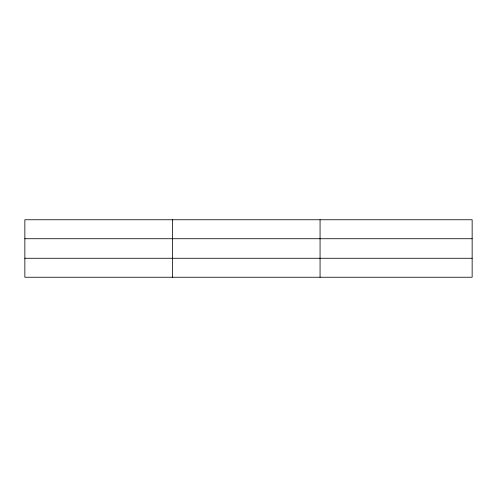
<?xml version="1.0" encoding="UTF-8"?>
<svg xmlns="http://www.w3.org/2000/svg" width="497" height="497" viewBox="0 0 497 497"><rect width="100%" height="100%" fill="white"/><g stroke="black" fill="none" stroke-linecap="round" stroke-linejoin="round"><path stroke-width="0.75" d="M172.459 277.245L172.459 219.755M320.068 277.245L320.068 219.755M472.15 258.272L472.15 277.245L24.85 277.245L24.85 219.755L472.15 219.755L472.15 258.272L24.85 258.272M24.85 238.728L472.15 238.728"/></g></svg>
